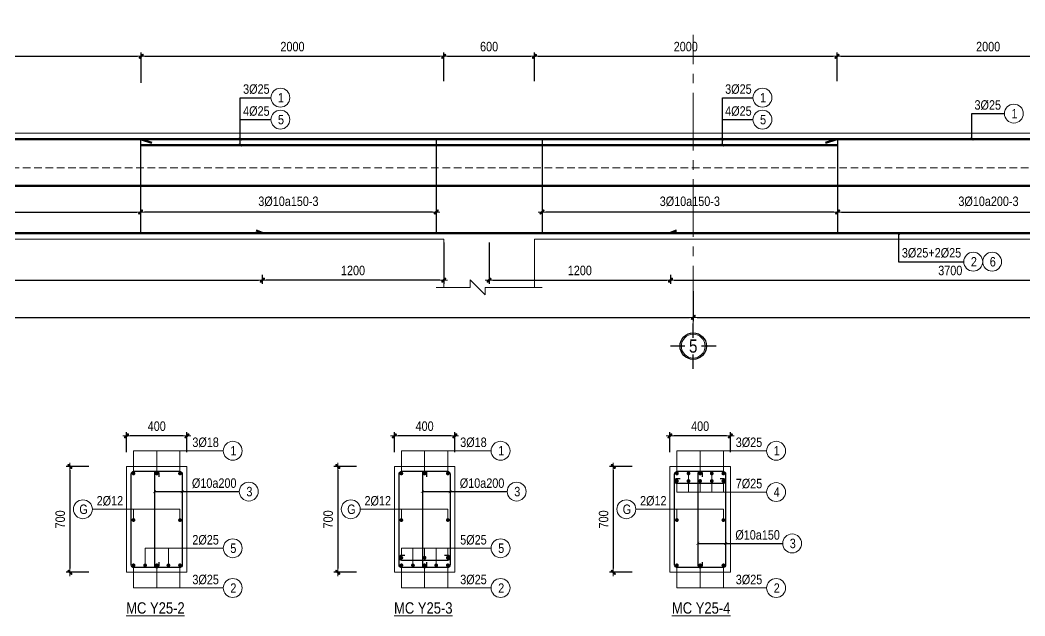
# Model space of a CAD drawing. Header units: millimetres. Extents: x 397144 to 8960116, y 345581 to 674207.
# Drawn here: x 5112500 to 5119146, y 653279 to 657220 of the extents above; entities that cross this region are included whole.
import ezdxf
from ezdxf.enums import TextEntityAlignment as Align
from ezdxf.xclip import XClip

# ---------------------------------------------------------------- set-up
doc = ezdxf.new("R2010")
doc.units = ezdxf.units.MM
doc.header["$XCLIPFRAME"] = 0
doc.header["$PDSIZE"] = -10
doc.linetypes.add('CENTER2', pattern=[28.575, 19.05, -3.175, 3.175, -3.175])
doc.linetypes.add('HIDDEN', pattern=[0.375, 0.25, -0.125])
doc.layers.get('0').update_dxf_attribs({"linetype": 'CONTINUOUS'})
doc.layers.get('Defpoints').update_dxf_attribs({"color": 12, "linetype": 'CONTINUOUS'})
for name, color, linetype, lineweight in [('2', 2, 'CONTINUOUS', 20), ('CDAI', 8, 'CONTINUOUS', 30), ('CTHEP', 2, 'CONTINUOUS', 50), ('DBAO', 3, 'CONTINUOUS', 20), ('DGIONG', 4, 'CONTINUOUS', 13), ('KTH', 150, 'CONTINUOUS', 5), ('Net khuat', 8, 'HIDDEN', 13), ('STICK', 1, 'CONTINUOUS', 9), ('TEXT', 7, 'CONTINUOUS', 15)]:
    doc.layers.add(name, color=color, linetype=linetype, lineweight=lineweight)
doc.layers.add('8', color=8, linetype='CONTINUOUS')
doc.styles.add('HELVECONDENSE', font='VHELVCN_0.TTF')
doc.styles.add('Star-HelCon', font='VHELVCN_0.TTF')
doc.styles.add('TTP-HelCon', font='VHELVCN_0.TTF')
doc.styles.add('VNI-HELVE-CONDENSE', font='VHELVCN_0.TTF')
doc.dimstyles.new('kc-25', dxfattribs={"dimtxt": 62.5, "dimasz": 20, "dimexe": 20, "dimexo": 50, "dimgap": 25, "dimtad": 3, "dimdec": 0, "dimzin": 0, "dimdsep": 46, "dimtxsty": 'VNI-HELVE-CONDENSE', "dimblk": 'DIM', "dimcen": 2.5, "dimclrd": 256, "dimclre": 154, "dimclrt": 7, "dimaunit": 1, "dimadec": 0, "dimazin": 0, "dimtfac": 1, "dimtdec": 0, "dimtix": 1, "dimtmove": 0, "dimatfit": 3, "dimldrblk": 'DOT', "dimfxl": 1, "dimtolj": 1, "dimtzin": 0, "dimarcsym": 0})
doc.dimstyles.new('TTP-25', dxfattribs={"dimscale": 25, "dimtxt": 2.5, "dimasz": 1, "dimexe": 1, "dimexo": 1, "dimgap": 0.09, "dimtad": 0, "dimdec": 4, "dimrnd": 5, "dimzin": 9, "dimdsep": 46, "dimtxsty": 'TTP-HelCon', "dimblk": 'Stick1', "dimcen": 0.09, "dimdle": 1.5, "dimclrd": 256, "dimclre": 256, "dimclrt": 7, "dimadec": 0, "dimazin": 0, "dimtfac": 1, "dimtdec": 4, "dimtmove": 0, "dimatfit": 3, "dimldrblk": '_ArchTick1', "dimfxl": 1, "dimtvp": 1, "dimtolj": 1, "dimtzin": 0, "dimarcsym": 0})

# ---------------------------------------------------------------- blocks, each defined once
blk = doc.blocks.new('Stick1')
at = {"layer": 'STICK'}
h = blk.add_hatch(color=256, dxfattribs=at)
edge = h.paths.add_edge_path()
edge.add_line((0.3, 0.5), (-0.5, -0.3))
edge.add_arc((-0.4, -0.4), 0.141, 135, 315)
edge.add_line((-0.3, -0.5), (0.5, 0.3))
edge.add_arc((0.4, 0.4), 0.141, 315, 495)
blk.add_line((1, 0), (-1, 0), dxfattribs=at)
blk.add_lwpolyline([(0.3, 0.5), (-0.5, -0.3, 1), (-0.3, -0.5), (0.5, 0.3, 1), (0.3, 0.5, 1)], format="xyb", dxfattribs=at)
blk = doc.blocks.new('*D888')
at = {"layer": 'Defpoints', "color": 0, "ltscale": 500, "transparency": 16777216}
for p in [(5113204.1, 654469.9), (5113204.1, 654336.6), (5113604.1, 654336.6)]:
    blk.add_point(p, dxfattribs=at)
at = {"layer": 'KTH', "lineweight": -2, "ltscale": 500, "transparency": 16777216}
for p, q in [((5113204.1, 654361.6), (5113204.1, 654494.9)), ((5113579.1, 654469.9), (5113229.1, 654469.9)), ((5113604.1, 654361.6), (5113604.1, 654494.9))]:
    blk.add_line(p, q, dxfattribs=at)
at = {"layer": 'KTH', "lineweight": -2, "ltscale": 500, "transparency": 16777216, "xscale": 25, "yscale": 25, "zscale": 25, "rotation": 180}
blk.add_blockref('Stick1', (5113204.1, 654469.9), dxfattribs=at)
at = {"layer": 'KTH', "lineweight": -2, "ltscale": 500, "transparency": 16777216, "xscale": 25, "yscale": 25, "zscale": 25}
blk.add_blockref('Stick1', (5113604.1, 654469.9), dxfattribs=at)
at = {"layer": 'KTH', "color": 7, "ltscale": 500, "transparency": 16777216, "insert": (5113404.1, 654533.7), "char_height": 62.5, "attachment_point": 5, "style": 'TTP-HelCon'}
blk.add_mtext('\\A1;400', dxfattribs=at)
blk = doc.blocks.new('_ArchTick1')
at = {"color": 0, "const_width": 3.81}
blk.add_lwpolyline([(-12.7, -12.7), (12.7, 12.7)], dxfattribs=at)
blk = doc.blocks.new('*D889')
at = {"layer": 'Defpoints', "color": 0, "ltscale": 500, "transparency": 16777216}
for p in [(5112979.7, 654267.6), (5112829.9, 653567.6), (5112979.7, 653567.6)]:
    blk.add_point(p, dxfattribs=at)
at = {"layer": 'KTH', "lineweight": -2, "ltscale": 500, "transparency": 16777216}
for p, q in [((5112954.7, 654267.6), (5112804.9, 654267.6)), ((5112829.9, 654242.6), (5112829.9, 653592.6)), ((5112954.7, 653567.6), (5112804.9, 653567.6))]:
    blk.add_line(p, q, dxfattribs=at)
at = {"layer": 'KTH', "lineweight": -2, "ltscale": 500, "transparency": 16777216, "xscale": 25, "yscale": 25, "zscale": 25}
for p, rotation in [((5112829.9, 654267.6), 90), ((5112829.9, 653567.6), 270)]:
    blk.add_blockref('Stick1', p, dxfattribs=dict(at, rotation=rotation))
at = {"layer": 'KTH', "color": 7, "ltscale": 500, "transparency": 16777216, "insert": (5112766, 653917.6), "char_height": 62.5, "attachment_point": 5, "rotation": 90, "style": 'TTP-HelCon'}
blk.add_mtext('\\A1;700', dxfattribs=at)
blk = doc.blocks.new('DIM')
h = blk.add_hatch(color=1)
h.paths.add_polyline_path([(0.49, 0.29, 1), (0.29, 0.49), (-0.19, 0), (0.19, 0)])
h.paths.add_polyline_path([(0.19, 0), (-0.19, 0), (-0.49, -0.29, 1), (-0.29, -0.49)])
at = {"color": 9}
for p, q in [((-0.19, 0), (-1.5, 0)), ((0.19, 0), (1.5, 0))]:
    blk.add_line(p, q, dxfattribs=at)
at = {"color": 1}
for p, q in [((-0.49, -0.29), (0.29, 0.49)), ((-0.29, -0.49), (0.49, 0.29)), ((-0.19, 0), (0.19, 0))]:
    blk.add_line(p, q, dxfattribs=at)
blk.add_arc((-0.39, -0.39), 0.138, 135, 315, dxfattribs=at)
blk = doc.blocks.new('*D892')
at = {"layer": 'Defpoints', "color": 0, "ltscale": 500, "transparency": 16777216}
for p in [(5116797.9, 654469.9), (5116797.9, 654336.6), (5117197.9, 654336.6)]:
    blk.add_point(p, dxfattribs=at)
at = {"layer": 'KTH', "lineweight": -2, "ltscale": 500, "transparency": 16777216}
for p, q in [((5116797.9, 654361.6), (5116797.9, 654494.9)), ((5117172.9, 654469.9), (5116822.9, 654469.9)), ((5117197.9, 654361.6), (5117197.9, 654494.9))]:
    blk.add_line(p, q, dxfattribs=at)
at = {"layer": 'KTH', "lineweight": -2, "ltscale": 500, "transparency": 16777216, "xscale": 25, "yscale": 25, "zscale": 25, "rotation": 180}
blk.add_blockref('Stick1', (5116797.9, 654469.9), dxfattribs=at)
at = {"layer": 'KTH', "lineweight": -2, "ltscale": 500, "transparency": 16777216, "xscale": 25, "yscale": 25, "zscale": 25}
blk.add_blockref('Stick1', (5117197.9, 654469.9), dxfattribs=at)
at = {"layer": 'KTH', "color": 7, "ltscale": 500, "transparency": 16777216, "insert": (5116997.9, 654533.7), "char_height": 62.5, "attachment_point": 5, "style": 'TTP-HelCon'}
blk.add_mtext('\\A1;400', dxfattribs=at)
blk = doc.blocks.new('*D893')
at = {"layer": 'Defpoints', "color": 0, "ltscale": 500, "transparency": 16777216}
for p in [(5116573.4, 654267.6), (5116423.6, 653567.6), (5116573.4, 653567.6)]:
    blk.add_point(p, dxfattribs=at)
at = {"layer": 'KTH', "lineweight": -2, "ltscale": 500, "transparency": 16777216}
for p, q in [((5116548.4, 654267.6), (5116398.6, 654267.6)), ((5116423.6, 654242.6), (5116423.6, 653592.6)), ((5116548.4, 653567.6), (5116398.6, 653567.6))]:
    blk.add_line(p, q, dxfattribs=at)
at = {"layer": 'KTH', "lineweight": -2, "ltscale": 500, "transparency": 16777216, "xscale": 25, "yscale": 25, "zscale": 25}
for p, rotation in [((5116423.6, 654267.6), 90), ((5116423.6, 653567.6), 270)]:
    blk.add_blockref('Stick1', p, dxfattribs=dict(at, rotation=rotation))
at = {"layer": 'KTH', "color": 7, "ltscale": 500, "transparency": 16777216, "insert": (5116359.8, 653917.6), "char_height": 62.5, "attachment_point": 5, "rotation": 90, "style": 'TTP-HelCon'}
blk.add_mtext('\\A1;700', dxfattribs=at)
blk = doc.blocks.new('*D894')
at = {"layer": 'Defpoints', "color": 0, "ltscale": 500, "transparency": 16777216}
for p in [(5114975.6, 654469.9), (5114975.6, 654336.6), (5115375.6, 654336.6)]:
    blk.add_point(p, dxfattribs=at)
at = {"layer": 'KTH', "lineweight": -2, "ltscale": 500, "transparency": 16777216}
for p, q in [((5114975.6, 654361.6), (5114975.6, 654494.9)), ((5115350.6, 654469.9), (5115000.6, 654469.9)), ((5115375.6, 654361.6), (5115375.6, 654494.9))]:
    blk.add_line(p, q, dxfattribs=at)
at = {"layer": 'KTH', "lineweight": -2, "ltscale": 500, "transparency": 16777216, "xscale": 25, "yscale": 25, "zscale": 25, "rotation": 180}
blk.add_blockref('Stick1', (5114975.6, 654469.9), dxfattribs=at)
at = {"layer": 'KTH', "lineweight": -2, "ltscale": 500, "transparency": 16777216, "xscale": 25, "yscale": 25, "zscale": 25}
blk.add_blockref('Stick1', (5115375.6, 654469.9), dxfattribs=at)
at = {"layer": 'KTH', "color": 7, "ltscale": 500, "transparency": 16777216, "insert": (5115175.6, 654533.7), "char_height": 62.5, "attachment_point": 5, "style": 'TTP-HelCon'}
blk.add_mtext('\\A1;400', dxfattribs=at)
blk = doc.blocks.new('*D895')
at = {"layer": 'Defpoints', "color": 0, "ltscale": 500, "transparency": 16777216}
for p in [(5114751.2, 654267.6), (5114601.4, 653567.6), (5114751.2, 653567.6)]:
    blk.add_point(p, dxfattribs=at)
at = {"layer": 'KTH', "lineweight": -2, "ltscale": 500, "transparency": 16777216}
for p, q in [((5114726.2, 654267.6), (5114576.4, 654267.6)), ((5114601.4, 654242.6), (5114601.4, 653592.6)), ((5114726.2, 653567.6), (5114576.4, 653567.6))]:
    blk.add_line(p, q, dxfattribs=at)
at = {"layer": 'KTH', "lineweight": -2, "ltscale": 500, "transparency": 16777216, "xscale": 25, "yscale": 25, "zscale": 25}
for p, rotation in [((5114601.4, 654267.6), 90), ((5114601.4, 653567.6), 270)]:
    blk.add_blockref('Stick1', p, dxfattribs=dict(at, rotation=rotation))
at = {"layer": 'KTH', "color": 7, "ltscale": 500, "transparency": 16777216, "insert": (5114537.6, 653917.6), "char_height": 62.5, "attachment_point": 5, "rotation": 90, "style": 'TTP-HelCon'}
blk.add_mtext('\\A1;700', dxfattribs=at)
blk = doc.blocks.new('*D1971')
at = {"layer": 'Defpoints', "color": 0, "transparency": 16777216}
for p in [(5186683.3, 654821.3), (5188638.3, 654738.9), (5186683.3, 654681.4)]:
    blk.add_point(p, dxfattribs=at)
at = {"layer": 'KTH', "lineweight": -2, "transparency": 16777216}
for p, q in [((5186683.3, 654796.3), (5186683.3, 654656.4)), ((5188638.3, 654713.9), (5188638.3, 654656.4)), ((5188613.3, 654681.4), (5186708.3, 654681.4))]:
    blk.add_line(p, q, dxfattribs=at)
at = {"layer": 'KTH', "lineweight": -2, "transparency": 16777216, "xscale": 25, "yscale": 25, "zscale": 25, "rotation": 180}
blk.add_blockref('Stick1', (5186683.3, 654681.4), dxfattribs=at)
at = {"layer": 'KTH', "lineweight": -2, "transparency": 16777216, "xscale": 25, "yscale": 25, "zscale": 25}
blk.add_blockref('Stick1', (5188638.3, 654681.4), dxfattribs=at)
at = {"layer": 'KTH', "color": 7, "transparency": 16777216, "insert": (5187660.8, 654751.3), "char_height": 62.5, "attachment_point": 5, "style": 'TTP-HelCon'}
blk.add_mtext('\\A1;\\A1;3Þ10a150-3', dxfattribs=at)
blk = doc.blocks.new('*D1972')
at = {"layer": 'Defpoints', "color": 0, "transparency": 16777216}
for p in [(5189288.3, 655711.3), (5188688.3, 655558.2), (5189288.3, 655558.2)]:
    blk.add_point(p, dxfattribs=at)
at = {"layer": 'KTH', "lineweight": -2, "transparency": 16777216}
for p, q in [((5188688.3, 655583.2), (5188688.3, 655736.3)), ((5188713.3, 655711.3), (5189263.3, 655711.3)), ((5189288.3, 655583.2), (5189288.3, 655736.3))]:
    blk.add_line(p, q, dxfattribs=at)
at = {"layer": 'KTH', "lineweight": -2, "transparency": 16777216, "xscale": 25, "yscale": 25, "zscale": 25, "rotation": 180}
blk.add_blockref('Stick1', (5188688.3, 655711.3), dxfattribs=at)
at = {"layer": 'KTH', "lineweight": -2, "transparency": 16777216, "xscale": 25, "yscale": 25, "zscale": 25}
blk.add_blockref('Stick1', (5189288.3, 655711.3), dxfattribs=at)
at = {"layer": 'KTH', "color": 7, "transparency": 16777216, "insert": (5188988.3, 655775.1), "char_height": 62.5, "attachment_point": 5, "style": 'TTP-HelCon'}
blk.add_mtext('\\A1;600', dxfattribs=at)
blk = doc.blocks.new('dau truc')
blk.add_circle((0, 0), 180)
at = {"layer": '8'}
for p, q in [((0, 127), (0, 345)), ((-127, 0), (-345, 0)), ((345, 0), (127, 0)), ((0, -345), (0, -127))]:
    blk.add_line(p, q, dxfattribs=at)
blk.add_circle((0, 0), 200, dxfattribs=at)
at = {"layer": 'TEXT', "style": 'HELVECONDENSE'}
blk.add_attdef('A', text='', height=233, dxfattribs=at).set_placement((0, 0), align=Align.MIDDLE)
blk = doc.blocks.new('*D1949')
at = {"layer": 'Defpoints', "color": 0, "transparency": 16777216}
for p in [(5188688.3, 655711.2), (5186687.3, 655522.2), (5188688.3, 655522.2)]:
    blk.add_point(p, dxfattribs=at)
at = {"layer": 'KTH', "lineweight": -2, "transparency": 16777216}
for p, q in [((5186687.3, 655547.2), (5186687.3, 655736.2)), ((5186712.3, 655711.2), (5188663.3, 655711.2)), ((5188688.3, 655547.2), (5188688.3, 655736.2))]:
    blk.add_line(p, q, dxfattribs=at)
at = {"layer": 'KTH', "lineweight": -2, "transparency": 16777216, "xscale": 25, "yscale": 25, "zscale": 25, "rotation": 180}
blk.add_blockref('Stick1', (5186687.3, 655711.2), dxfattribs=at)
at = {"layer": 'KTH', "lineweight": -2, "transparency": 16777216, "xscale": 25, "yscale": 25, "zscale": 25}
blk.add_blockref('Stick1', (5188688.3, 655711.2), dxfattribs=at)
at = {"layer": 'KTH', "color": 7, "transparency": 16777216, "insert": (5187687.8, 655775), "char_height": 62.5, "attachment_point": 5, "style": 'TTP-HelCon'}
blk.add_mtext('\\A1;2000', dxfattribs=at)
blk = doc.blocks.new('*D1950')
at = {"layer": 'Defpoints', "color": 0, "transparency": 16777216}
for p in [(5191289.3, 655711.3), (5189288.3, 655522.3), (5191289.3, 655522.3)]:
    blk.add_point(p, dxfattribs=at)
at = {"layer": 'KTH', "lineweight": -2, "transparency": 16777216}
for p, q in [((5189288.3, 655547.3), (5189288.3, 655736.3)), ((5189313.3, 655711.3), (5191264.3, 655711.3)), ((5191289.3, 655547.3), (5191289.3, 655736.3))]:
    blk.add_line(p, q, dxfattribs=at)
at = {"layer": 'KTH', "lineweight": -2, "transparency": 16777216, "xscale": 25, "yscale": 25, "zscale": 25, "rotation": 180}
blk.add_blockref('Stick1', (5189288.3, 655711.3), dxfattribs=at)
at = {"layer": 'KTH', "lineweight": -2, "transparency": 16777216, "xscale": 25, "yscale": 25, "zscale": 25}
blk.add_blockref('Stick1', (5191289.3, 655711.3), dxfattribs=at)
at = {"layer": 'KTH', "color": 7, "transparency": 16777216, "insert": (5190288.8, 655775.1), "char_height": 62.5, "attachment_point": 5, "style": 'TTP-HelCon'}
blk.add_mtext('\\A1;2000', dxfattribs=at)
blk = doc.blocks.new('*D1953')
at = {"layer": 'Defpoints', "color": 0, "transparency": 16777216}
for p in [(5183143.3, 654821.4), (5186683.3, 654821.3), (5186683.3, 654681.3)]:
    blk.add_point(p, dxfattribs=at)
at = {"layer": 'KTH', "lineweight": -2, "transparency": 16777216}
for p, q in [((5183143.3, 654796.4), (5183143.3, 654656.3)), ((5186683.3, 654796.3), (5186683.3, 654656.3)), ((5183168.3, 654681.3), (5186658.3, 654681.3))]:
    blk.add_line(p, q, dxfattribs=at)
at = {"layer": 'KTH', "lineweight": -2, "transparency": 16777216, "xscale": 25, "yscale": 25, "zscale": 25, "rotation": 180}
blk.add_blockref('Stick1', (5183143.3, 654681.3), dxfattribs=at)
at = {"layer": 'KTH', "lineweight": -2, "transparency": 16777216, "xscale": 25, "yscale": 25, "zscale": 25}
blk.add_blockref('Stick1', (5186683.3, 654681.3), dxfattribs=at)
at = {"layer": 'KTH', "color": 7, "transparency": 16777216, "insert": (5184913.3, 654751.2), "char_height": 62.5, "attachment_point": 5, "style": 'TTP-HelCon'}
blk.add_mtext('\\A1;\\A1;3Þ10a200-3', dxfattribs=at)
blk = doc.blocks.new('*D1955')
at = {"layer": 'Defpoints', "color": 0, "transparency": 16777216}
for p in [(5186687.3, 655711.3), (5183139.3, 655522.3), (5186687.3, 655511.3)]:
    blk.add_point(p, dxfattribs=at)
at = {"layer": 'KTH', "lineweight": -2, "transparency": 16777216}
for p, q in [((5183139.3, 655547.3), (5183139.3, 655736.3)), ((5183164.3, 655711.3), (5186662.3, 655711.3)), ((5186687.3, 655536.3), (5186687.3, 655736.3))]:
    blk.add_line(p, q, dxfattribs=at)
at = {"layer": 'KTH', "lineweight": -2, "transparency": 16777216, "xscale": 25, "yscale": 25, "zscale": 25, "rotation": 180}
blk.add_blockref('Stick1', (5183139.3, 655711.3), dxfattribs=at)
at = {"layer": 'KTH', "lineweight": -2, "transparency": 16777216, "xscale": 25, "yscale": 25, "zscale": 25}
blk.add_blockref('Stick1', (5186687.3, 655711.3), dxfattribs=at)
at = {"layer": 'KTH', "color": 7, "transparency": 16777216, "insert": (5184913.3, 655775.1), "char_height": 62.5, "attachment_point": 5, "style": 'TTP-HelCon'}
blk.add_mtext('\\A1;3550', dxfattribs=at)
blk = doc.blocks.new('*D1956')
at = {"layer": 'Defpoints', "color": 0, "transparency": 16777216}
for p in [(5193288.3, 655711.3), (5191289.3, 655522.3), (5193288.3, 655528.8)]:
    blk.add_point(p, dxfattribs=at)
at = {"layer": 'KTH', "lineweight": -2, "transparency": 16777216}
for p, q in [((5191289.3, 655547.3), (5191289.3, 655736.3)), ((5191314.3, 655711.3), (5193263.3, 655711.3)), ((5193288.3, 655553.8), (5193288.3, 655736.3))]:
    blk.add_line(p, q, dxfattribs=at)
at = {"layer": 'KTH', "lineweight": -2, "transparency": 16777216, "xscale": 25, "yscale": 25, "zscale": 25, "rotation": 180}
blk.add_blockref('Stick1', (5191289.3, 655711.3), dxfattribs=at)
at = {"layer": 'KTH', "lineweight": -2, "transparency": 16777216, "xscale": 25, "yscale": 25, "zscale": 25}
blk.add_blockref('Stick1', (5193288.3, 655711.3), dxfattribs=at)
at = {"layer": 'KTH', "color": 7, "transparency": 16777216, "insert": (5192288.8, 655775.1), "char_height": 62.5, "attachment_point": 5, "style": 'TTP-HelCon'}
blk.add_mtext('\\A1;2000', dxfattribs=at)
blk = doc.blocks.new('*D1208')
at = {"layer": 'Defpoints', "color": 0, "transparency": 16777216}
for p in [(5190338.3, 654182.9), (5180938.3, 654081.8), (5190338.3, 653984.9)]:
    blk.add_point(p, dxfattribs=at)
at = {"layer": 'KTH', "lineweight": -2, "transparency": 16777216}
for p, q in [((5190338.3, 654157.9), (5190338.3, 653959.9)), ((5180938.3, 654056.8), (5180938.3, 653959.9)), ((5180963.3, 653984.9), (5190313.3, 653984.9))]:
    blk.add_line(p, q, dxfattribs=at)
at = {"layer": 'KTH', "lineweight": -2, "transparency": 16777216, "xscale": 25, "yscale": 25, "zscale": 25, "rotation": 180}
blk.add_blockref('Stick1', (5180938.3, 653984.9), dxfattribs=at)
at = {"layer": 'KTH', "lineweight": -2, "transparency": 16777216, "xscale": 25, "yscale": 25, "zscale": 25}
blk.add_blockref('Stick1', (5190338.3, 653984.9), dxfattribs=at)
at = {"layer": 'KTH', "color": 7, "transparency": 16777216, "insert": (5185638.3, 654048.7), "char_height": 62.5, "attachment_point": 5, "style": 'TTP-HelCon'}
blk.add_mtext('\\A1;9400', dxfattribs=at)
blk = doc.blocks.new('*D1209')
at = {"layer": 'Defpoints', "color": 0, "transparency": 16777216}
for p in [(5190338.3, 654182.9), (5195388.3, 654102.3), (5195388.3, 653984.9)]:
    blk.add_point(p, dxfattribs=at)
at = {"layer": 'KTH', "lineweight": -2, "transparency": 16777216}
for p, q in [((5190338.3, 654157.9), (5190338.3, 653959.9)), ((5195388.3, 654077.3), (5195388.3, 653959.9)), ((5190363.3, 653984.9), (5195363.3, 653984.9))]:
    blk.add_line(p, q, dxfattribs=at)
at = {"layer": 'KTH', "lineweight": -2, "transparency": 16777216, "xscale": 25, "yscale": 25, "zscale": 25, "rotation": 180}
blk.add_blockref('Stick1', (5190338.3, 653984.9), dxfattribs=at)
at = {"layer": 'KTH', "lineweight": -2, "transparency": 16777216, "xscale": 25, "yscale": 25, "zscale": 25}
blk.add_blockref('Stick1', (5195388.3, 653984.9), dxfattribs=at)
at = {"layer": 'KTH', "color": 7, "transparency": 16777216, "insert": (5192863.3, 654048.7), "char_height": 62.5, "attachment_point": 5, "style": 'TTP-HelCon'}
blk.add_mtext('\\A1;5050', dxfattribs=at)
blk = doc.blocks.new('*D1939')
at = {"layer": 'Defpoints', "color": 0, "transparency": 16777216}
for p in [(5188688.3, 654505.1), (5187488.3, 654290.8), (5187488.3, 654230.9)]:
    blk.add_point(p, dxfattribs=at)
at = {"layer": 'KTH', "lineweight": -2, "transparency": 16777216}
for p, q in [((5188688.3, 654480.1), (5188688.3, 654205.9)), ((5187488.3, 654265.8), (5187488.3, 654205.9)), ((5188663.3, 654230.9), (5187513.3, 654230.9))]:
    blk.add_line(p, q, dxfattribs=at)
at = {"layer": 'KTH', "lineweight": -2, "transparency": 16777216, "xscale": 25, "yscale": 25, "zscale": 25, "rotation": 180}
blk.add_blockref('Stick1', (5187488.3, 654230.9), dxfattribs=at)
at = {"layer": 'KTH', "lineweight": -2, "transparency": 16777216, "xscale": 25, "yscale": 25, "zscale": 25}
blk.add_blockref('Stick1', (5188688.3, 654230.9), dxfattribs=at)
at = {"layer": 'KTH', "color": 7, "transparency": 16777216, "insert": (5188088.3, 654294.7), "char_height": 62.5, "attachment_point": 5, "style": 'TTP-HelCon'}
blk.add_mtext('\\A1;1200', dxfattribs=at)
blk = doc.blocks.new('*D1940')
at = {"layer": 'Defpoints', "color": 0, "transparency": 16777216}
for p in [(5182338.3, 654290.7), (5187488.3, 654265.7), (5187488.3, 654230.8)]:
    blk.add_point(p, dxfattribs=at)
at = {"layer": 'KTH', "lineweight": -2, "transparency": 16777216}
for p, q in [((5182338.3, 654265.7), (5182338.3, 654205.8)), ((5187488.3, 654240.7), (5187488.3, 654205.8)), ((5182363.3, 654230.8), (5187463.3, 654230.8))]:
    blk.add_line(p, q, dxfattribs=at)
at = {"layer": 'KTH', "lineweight": -2, "transparency": 16777216, "xscale": 25, "yscale": 25, "zscale": 25, "rotation": 180}
blk.add_blockref('Stick1', (5182338.3, 654230.8), dxfattribs=at)
at = {"layer": 'KTH', "lineweight": -2, "transparency": 16777216, "xscale": 25, "yscale": 25, "zscale": 25}
blk.add_blockref('Stick1', (5187488.3, 654230.8), dxfattribs=at)
at = {"layer": 'KTH', "color": 7, "transparency": 16777216, "insert": (5184913.3, 654294.6), "char_height": 62.5, "attachment_point": 5, "style": 'TTP-HelCon'}
blk.add_mtext('\\A1;5150', dxfattribs=at)
blk = doc.blocks.new('*D1941')
at = {"layer": 'Defpoints', "color": 0, "transparency": 16777216}
for p in [(5188988.3, 654505), (5190188.3, 654290.7), (5190188.3, 654230.8)]:
    blk.add_point(p, dxfattribs=at)
at = {"layer": 'KTH', "lineweight": -2, "transparency": 16777216}
for p, q in [((5188988.3, 654480), (5188988.3, 654205.8)), ((5190188.3, 654265.7), (5190188.3, 654205.8)), ((5189013.3, 654230.8), (5190163.3, 654230.8))]:
    blk.add_line(p, q, dxfattribs=at)
at = {"layer": 'KTH', "lineweight": -2, "transparency": 16777216, "xscale": 25, "yscale": 25, "zscale": 25, "rotation": 180}
blk.add_blockref('Stick1', (5188988.3, 654230.8), dxfattribs=at)
at = {"layer": 'KTH', "lineweight": -2, "transparency": 16777216, "xscale": 25, "yscale": 25, "zscale": 25}
blk.add_blockref('Stick1', (5190188.3, 654230.8), dxfattribs=at)
at = {"layer": 'KTH', "color": 7, "transparency": 16777216, "insert": (5189588.3, 654294.6), "char_height": 62.5, "attachment_point": 5, "style": 'TTP-HelCon'}
blk.add_mtext('\\A1;1200', dxfattribs=at)
blk = doc.blocks.new('*D1942')
at = {"layer": 'Defpoints', "color": 0, "transparency": 16777216}
for p in [(5190188.3, 654290.7), (5193888.3, 654265.7), (5193888.3, 654230.8)]:
    blk.add_point(p, dxfattribs=at)
at = {"layer": 'KTH', "lineweight": -2, "transparency": 16777216}
for p, q in [((5190188.3, 654265.7), (5190188.3, 654205.8)), ((5193888.3, 654240.7), (5193888.3, 654205.8)), ((5190213.3, 654230.8), (5193863.3, 654230.8))]:
    blk.add_line(p, q, dxfattribs=at)
at = {"layer": 'KTH', "lineweight": -2, "transparency": 16777216, "xscale": 25, "yscale": 25, "zscale": 25, "rotation": 180}
blk.add_blockref('Stick1', (5190188.3, 654230.8), dxfattribs=at)
at = {"layer": 'KTH', "lineweight": -2, "transparency": 16777216, "xscale": 25, "yscale": 25, "zscale": 25}
blk.add_blockref('Stick1', (5193888.3, 654230.8), dxfattribs=at)
at = {"layer": 'KTH', "color": 7, "transparency": 16777216, "insert": (5192038.3, 654294.6), "char_height": 62.5, "attachment_point": 5, "style": 'TTP-HelCon'}
blk.add_mtext('\\A1;3700', dxfattribs=at)
blk = doc.blocks.new('*D1943')
at = {"layer": 'Defpoints', "color": 0, "transparency": 16777216}
for p in [(5189338.3, 654821.3), (5191293.3, 654738.9), (5189338.3, 654681.4)]:
    blk.add_point(p, dxfattribs=at)
at = {"layer": 'KTH', "lineweight": -2, "transparency": 16777216}
for p, q in [((5189338.3, 654796.3), (5189338.3, 654656.4)), ((5191293.3, 654713.9), (5191293.3, 654656.4)), ((5191268.3, 654681.4), (5189363.3, 654681.4))]:
    blk.add_line(p, q, dxfattribs=at)
at = {"layer": 'KTH', "lineweight": -2, "transparency": 16777216, "xscale": 25, "yscale": 25, "zscale": 25, "rotation": 180}
blk.add_blockref('Stick1', (5189338.3, 654681.4), dxfattribs=at)
at = {"layer": 'KTH', "lineweight": -2, "transparency": 16777216, "xscale": 25, "yscale": 25, "zscale": 25}
blk.add_blockref('Stick1', (5191293.3, 654681.4), dxfattribs=at)
at = {"layer": 'KTH', "color": 7, "transparency": 16777216, "insert": (5190315.8, 654751.3), "char_height": 62.5, "attachment_point": 5, "style": 'TTP-HelCon'}
blk.add_mtext('\\A1;\\A1;3Þ10a150-3', dxfattribs=at)
blk = doc.blocks.new('*D1945')
at = {"layer": 'Defpoints', "color": 0, "transparency": 16777216}
for p in [(5191293.3, 654821.4), (5193288.3, 654796.3), (5193288.3, 654681.3)]:
    blk.add_point(p, dxfattribs=at)
at = {"layer": 'KTH', "lineweight": -2, "transparency": 16777216}
for p, q in [((5191293.3, 654796.4), (5191293.3, 654656.3)), ((5193288.3, 654771.3), (5193288.3, 654656.3)), ((5191318.3, 654681.3), (5193263.3, 654681.3))]:
    blk.add_line(p, q, dxfattribs=at)
at = {"layer": 'KTH', "lineweight": -2, "transparency": 16777216, "xscale": 25, "yscale": 25, "zscale": 25, "rotation": 180}
blk.add_blockref('Stick1', (5191293.3, 654681.3), dxfattribs=at)
at = {"layer": 'KTH', "lineweight": -2, "transparency": 16777216, "xscale": 25, "yscale": 25, "zscale": 25}
blk.add_blockref('Stick1', (5193288.3, 654681.3), dxfattribs=at)
at = {"layer": 'KTH', "color": 7, "transparency": 16777216, "insert": (5192290.8, 654751.2), "char_height": 62.5, "attachment_point": 5, "style": 'TTP-HelCon'}
blk.add_mtext('\\A1;\\A1;3Þ10a200-3', dxfattribs=at)
blk = doc.blocks.new('AY-27')
at = {"layer": 'CTHEP'}
blk.add_line((5149346.05357, 599212.55338), (5187748.96372, 599212.50526), dxfattribs=at)
for points in [[(5187932.32851, 598893.30575), (5187932.32851, 599521.49296), (5149192.32851, 599521.5577), (5149192.32851, 598895.29521)], [(5149250.56747, 599275.95862), (5149250.56747, 598899.56854), (5149250.56747, 598899.56854), (5149761.19634, 598899.54548), (5157612.32851, 598899.5172), (5158186.37402, 598899.51531), (5187870.49566, 598899.49317), (5187870.49566, 599422.36868)]]:
    blk.add_lwpolyline(points, dxfattribs=at)
at = {"layer": 'DBAO'}
blk.add_lwpolyline([(5187962.32851, 598540.45098), (5187962.32851, 599560.44727), (5157760.23476, 599560.49211)], dxfattribs=at)
at = {"layer": 'Net khuat', "ltscale": 200}
blk.add_lwpolyline([(5149162.32851, 599330.5685), (5187962.32851, 599330.5685)], dxfattribs=at)
blk = doc.blocks.new('AY-25')
at = {"layer": 'CDAI', "ltscale": 52.5}
for p, q in [((5186683.26566, 655167.88916), (5186683.26566, 654541.91816)), ((5188638.26566, 655167.9613), (5188638.26566, 654537.9613)), ((5189338.26306, 655167.95747), (5189338.26306, 654541.94133)), ((5191293.26306, 655167.88916), (5191293.26306, 654541.91816))]:
    blk.add_line(p, q, dxfattribs=at)
at = {"layer": 'CTHEP'}
for p, q in [((5186758.26566, 655138.88916), (5186683.26566, 655163.88916)), ((5186687.30514, 655123.94814), (5191287.26706, 655123.94814)), ((5191212.26706, 655138.88533), (5191287.26706, 655163.88533)), ((5149721.99072, 654854.9494), (5195174.90087, 654854.90127)), ((5187488.26566, 654544.07685), (5187448.76667, 654559.76873)), ((5190188.26706, 654544.00089), (5190227.76605, 654559.69276))]:
    blk.add_line(p, q, dxfattribs=at)
for points in [[(5195358.26565, 654535.70176), (5195358.26565, 655163.88897), (5149568.26566, 655163.96452)], [(5149626.50462, 654918.35463), (5149626.50462, 654541.96456), (5156207.27174, 654541.94341), (5156787.13349, 654541.9415), (5164638.26566, 654541.91321), (5165212.31117, 654541.91133), (5195296.43281, 654541.88918), (5195296.43281, 655064.76469)]]:
    blk.add_lwpolyline(points, dxfattribs=at)
at = {"layer": 'DBAO'}
for points in [[(5195388.26566, 654182.84699), (5195388.26566, 655202.84328), (5164786.17191, 655202.88813)], [(5181138.26706, 654502.86429), (5188688.26566, 654502.85472)], [(5188688.26566, 654182.9613), (5188688.26566, 654502.9613)], [(5189288.26706, 654182.88533), (5189288.26706, 654502.88533)], [(5189288.26706, 654502.85396), (5194788.26566, 654502.84699)]]:
    blk.add_lwpolyline(points, dxfattribs=at)
at = {"layer": 'DGIONG'}
blk.add_lwpolyline([(5188638.26566, 654182.9613), (5188863.26566, 654182.9613), (5188863.26566, 654232.9613), (5188963.26566, 654132.9613), (5188963.26566, 654182.9613), (5189338.26306, 654182.95747)], dxfattribs=at)
for centre in [(5187607.8585, 655437.76569), (5190796.03858, 655437.76569), (5192458.80419, 655332.47363), (5187607.8585, 655292.46668), (5190796.03858, 655292.46668), (5192190.25262, 654353.01319), (5192315.25262, 654353.01319)]:
    blk.add_circle(centre, 62.5, dxfattribs=at)
at = {"layer": 'Net khuat', "linetype": 'CENTER2', "ltscale": 20}
blk.add_line((5190338.26566, 653945.46751), (5190338.26566, 655950.81016), dxfattribs=at)
at = {"layer": 'Net khuat', "ltscale": 200}
blk.add_lwpolyline([(5149538.26566, 654502.96452), (5149538.26566, 654502.96452), (5149838.26566, 654502.96452), (5149838.26566, 654972.96452), (5195388.26566, 654972.96452)], dxfattribs=at)
at = {"layer": '2', "ltscale": 300}
ref = blk.add_blockref('dau truc', (5190338.26566, 653794.60298), dxfattribs=dict(at, xscale=0.4367131292819977, yscale=0.4367131292819977, zscale=0.4367131292819977))
ref.add_attrib('A', '5', dxfattribs={"layer": 'TEXT', "height": 87.5, "style": 'HELVECONDENSE'}).set_placement((5190338.26566, 653794.60298), align=Align.MIDDLE)
at = {"layer": 'TEXT', "style": 'TTP-HelCon'}
for s, p in [('3Þ25', (5187361.34845, 655463.61863)), ('3Þ25', (5190549.52853, 655463.61863)), ('4Þ25', (5187361.34845, 655318.31963)), ('4Þ25', (5190549.52853, 655318.31963)), ('3Þ25', (5192198.6803, 655358.32657, 0)), ('3Þ25+2Þ25', (5191718.17549, 654380.91025, 0))]:
    blk.add_text(s, height=62.5, dxfattribs=at).set_placement(p)
at = {"layer": 'TEXT', "style": 'Star-HelCon'}
for s, p in [('1', (5187612.02517, 655437.76569)), ('1', (5190800.20524, 655437.76569)), ('5', (5187612.02517, 655292.46668)), ('5', (5190800.20524, 655292.46668)), ('1', (5192462.97085, 655332.47363)), ('2', (5192194.41929, 654353.01319)), ('6', (5192319.41929, 654353.01319))]:
    blk.add_text(s, height=62.5, dxfattribs=at).set_placement(p, align=Align.MIDDLE)
at = {"layer": 'KTH'}
for base, p1, p2, picture, middle in [((5186687.26566, 655711.26274), (5183139.26306, 655522.25891), (5186687.26566, 655511.27967), '*D1955', (5184913.26436, 655775.09608)), ((5188688.26566, 655711.19061), (5186687.26566, 655522.18678), (5188688.26566, 655522.18678), '*D1949', (5187687.76566, 655775.02394)), ((5189288.26306, 655711.26274), (5188688.26566, 655558.16602), (5189288.26306, 655558.16602), '*D1972', (5188988.26436, 655775.09608)), ((5191289.26306, 655711.26274), (5189288.26306, 655522.25891), (5191289.26306, 655522.25891), '*D1950', (5190288.76306, 655775.09608)), ((5193288.26566, 655711.26274), (5191289.26306, 655522.25891), (5193288.26566, 655528.84816), '*D1956', (5192288.76436, 655775.09608)), ((5187488.26566, 654230.86836), (5188688.26566, 654505.05423), (5187488.26566, 654290.81954), '*D1939', (5188088.26566, 654294.7017)), ((5190338.26566, 653984.90424), (5180938.26566, 654081.75542), (5190338.26566, 654182.88725), '*D1208', (5185638.26566, 654048.73757)), ((5195388.26566, 653984.90424), (5190338.26566, 654182.88725), (5195388.26566, 654102.31626), '*D1209', (5192863.26566, 654048.73757))]:
    dim = blk.add_linear_dim(base=base, p1=p1, p2=p2, angle=180, dimstyle='TTP-25', override={"dimtmove": 1}, dxfattribs=at)
    dim.commit()
    dim.dimension.update_dxf_attribs({"geometry": picture, "text_midpoint": middle})
for base, p1, p2, picture, middle in [((5186683.26566, 654681.30975), (5183143.26306, 654821.39829), (5186683.26566, 654821.32998), '*D1953', (5184913.26436, 654751.22642)), ((5193288.26566, 654681.30975), (5191293.26306, 654821.39829), (5193288.26566, 654796.32998), '*D1945', (5192290.76436, 654751.22642))]:
    dim = blk.add_linear_dim(base=base, p1=p1, p2=p2, text='\\A1;3Þ10a200-3', dimstyle='TTP-25', override={"dimtmove": 1}, dxfattribs=at)
    dim.commit()
    dim.dimension.update_dxf_attribs({"geometry": picture, "text_midpoint": middle})
for base, p1, p2, picture, middle in [((5186683.26566, 654681.38511), (5188638.26566, 654738.85846), (5186683.26566, 654821.32998), '*D1971', (5187660.76566, 654751.30177)), ((5189338.26306, 654681.38511), (5191293.26306, 654738.85846), (5189338.26306, 654821.32998), '*D1943', (5190315.76306, 654751.30177))]:
    dim = blk.add_linear_dim(base=base, p1=p1, p2=p2, angle=180, text='\\A1;3Þ10a150-3', dimstyle='TTP-25', override={"dimtmove": 1}, dxfattribs=at)
    dim.commit()
    dim.dimension.update_dxf_attribs({"geometry": picture, "text_midpoint": middle})
for base, p1, p2, picture, middle in [((5190188.26706, 654230.7924), (5188988.26706, 654504.97826), (5190188.26706, 654290.74357), '*D1941', (5189588.26706, 654294.62573)), ((5187488.26566, 654230.7924), (5182338.26706, 654290.74357), (5187488.26566, 654265.74357), '*D1940', (5184913.26636, 654294.62573)), ((5193888.26566, 654230.7924), (5190188.26706, 654290.74357), (5193888.26566, 654265.74357), '*D1942', (5192038.26636, 654294.62573))]:
    dim = blk.add_linear_dim(base=base, p1=p1, p2=p2, dimstyle='TTP-25', override={"dimtmove": 1}, dxfattribs=at)
    dim.commit()
    dim.dimension.update_dxf_attribs({"geometry": picture, "text_midpoint": middle})
at = {"layer": 'DGIONG'}
for points in [[(5187342.83668, 655163.95758), (5187342.83642, 655437.76569), (5187545.3585, 655437.76569)], [(5190531.01676, 655163.95758), (5190531.01649, 655437.76569), (5190733.53858, 655437.76569)], [(5192180.16853, 655163.96452), (5192180.16827, 655332.47363), (5192396.30419, 655332.47363)], [(5187342.83633, 655123.95758), (5187342.83607, 655292.46668), (5187545.35815, 655292.46668)], [(5190531.0164, 655123.95758), (5190531.01614, 655292.46668), (5190733.53822, 655292.46668)], [(5191695.16373, 654540.05745), (5191695.16346, 654353.01319), (5192127.75262, 654353.01319)]]:
    blk.add_leader(points, dimstyle='kc-25', override={"dimtad": 0, "dimldrblk": 'ArchTick', "dimfxl": 100, "dimarcsym": 1}, dxfattribs=at)

msp = doc.modelspace()

# ---------------------------------------------------------------- linework, layer by layer
at = {"layer": 'CDAI'}
for points in [[(5113254.12064, 654236.38032), (5113554.12064, 654236.38032, -0.4142135624), (5113572.87064, 654217.63032), (5113572.87064, 653617.63032, -0.4142135624), (5113554.12064, 653598.88032), (5113254.12064, 653598.88032, -0.4142135624), (5113235.37064, 653617.63032), (5113235.37064, 654217.63032, -0.4142135624)], [(5115025.64912, 654236.38032), (5115325.64912, 654236.38032, -0.4142135624), (5115344.39912, 654217.63032), (5115344.39912, 653617.63032, -0.4142135624), (5115325.64912, 653598.88032), (5115025.64912, 653598.88032, -0.4142135624), (5115006.89912, 653617.63032), (5115006.89912, 654217.63032, -0.4142135624)], [(5116847.85207, 654236.38032), (5117147.85207, 654236.38032, -0.4142135624), (5117166.60207, 654217.63032), (5117166.60207, 653617.63032, -0.4142135624), (5117147.85207, 653598.88032), (5116847.85207, 653598.88032, -0.4142135624), (5116829.10207, 653617.63032), (5116829.10207, 654217.63032, -0.4142135624)]]:
    msp.add_lwpolyline(points, format="xyb", close=True, dxfattribs=at)
for points in [[(5113419.12064, 654199.46033), (5113419.12064, 654221.38032, 0.4142135624), (5113404.12064, 654236.38032), (5113404.12064, 654236.38032, 0.4142135624), (5113389.12064, 654221.38032), (5113389.12064, 653613.88032, 0.4142135624), (5113404.12064, 653598.88032), (5113404.12064, 653598.88032, 0.4142135624), (5113419.12064, 653613.88032), (5113419.12064, 653635.80031)], [(5115190.64912, 654199.46033), (5115190.64912, 654221.38032, 0.4142135624), (5115175.64912, 654236.38032), (5115175.64912, 654236.38032, 0.4142135624), (5115160.64912, 654221.38032), (5115160.64912, 653613.88032, 0.4142135624), (5115175.64912, 653598.88032), (5115175.64912, 653598.88032, 0.4142135624), (5115190.64912, 653613.88032), (5115190.64912, 653635.80031)], [(5116866.02206, 654186.38032), (5116844.10207, 654186.38032, 0.4142135624), (5116829.10207, 654171.38032), (5116829.10207, 654171.38032, 0.4142135624), (5116844.10207, 654156.38032), (5117151.60207, 654156.38032, 0.4142135624), (5117166.60207, 654171.38032), (5117166.60207, 654171.38032, 0.4142135624), (5117151.60207, 654186.38032), (5117129.68208, 654186.38032)], [(5117012.85207, 654199.46033), (5117012.85207, 654221.38032, 0.4142135624), (5116997.85207, 654236.38032), (5116997.85207, 654236.38032, 0.4142135624), (5116982.85207, 654221.38032), (5116982.85207, 653613.88032, 0.4142135624), (5116997.85207, 653598.88032), (5116997.85207, 653598.88032, 0.4142135624), (5117012.85207, 653613.88032), (5117012.85207, 653635.80031)], [(5115043.81911, 653678.88032), (5115021.89912, 653678.88032, 0.4142135624), (5115006.89912, 653663.88032), (5115006.89912, 653663.88032, 0.4142135624), (5115021.89912, 653648.88032), (5115329.39912, 653648.88032, 0.4142135624), (5115344.39912, 653663.88032), (5115344.39912, 653663.88032, 0.4142135624), (5115329.39912, 653678.88032), (5115307.47912, 653678.88032)]]:
    msp.add_lwpolyline(points, format="xyb", dxfattribs=at)
at = {"layer": 'CTHEP', "const_width": 12.5}
for points in [[(5113244.12064, 654221.38032, 1), (5113256.62064, 654221.38032, 1)], [(5113397.87064, 654221.38032, 1), (5113410.37064, 654221.38032, 1)], [(5113551.62064, 654221.38032, 1), (5113564.12064, 654221.38032, 1)], [(5115015.64912, 654221.38032, 1), (5115028.14912, 654221.38032, 1)], [(5115169.39912, 654221.38032, 1), (5115181.89912, 654221.38032, 1)], [(5115323.14912, 654221.38032, 1), (5115335.64912, 654221.38032, 1)], [(5116837.85207, 654221.38032, 1), (5116850.35207, 654221.38032, 1)], [(5116837.85207, 654171.38032, 1), (5116850.35207, 654171.38032, 1)], [(5116914.72707, 654221.38032, 1), (5116927.22707, 654221.38032, 1)], [(5116914.72707, 654171.38032, 1), (5116927.22707, 654171.38032, 1)], [(5116991.60207, 654221.38032, 1), (5117004.10207, 654221.38032, 1)], [(5116991.60207, 654171.38032, 1), (5117004.10207, 654171.38032, 1)], [(5117068.47707, 654221.38032, 1), (5117080.97707, 654221.38032, 1)], [(5117068.47707, 654171.38032, 1), (5117080.97707, 654171.38032, 1)], [(5117145.35207, 654221.38032, 1), (5117157.85207, 654221.38032, 1)], [(5117145.35207, 654171.38032, 1), (5117157.85207, 654171.38032, 1)], [(5113256.62064, 653913.22338, -1), (5113244.12064, 653913.22338, -1)], [(5113564.12064, 653913.22338, -1), (5113551.62064, 653913.22338, -1)], [(5115028.14912, 653913.22338, -1), (5115015.64912, 653913.22338, -1)], [(5115335.64912, 653913.22338, -1), (5115323.14912, 653913.22338, -1)], [(5116850.35207, 653913.22338, -1), (5116837.85207, 653913.22338, -1)], [(5117157.85207, 653913.22338, -1), (5117145.35207, 653913.22338, -1)], [(5115015.64912, 653663.88032, 1), (5115028.14912, 653663.88032, 1)], [(5115169.39912, 653663.88032, 1), (5115181.89912, 653663.88032, 1)], [(5115323.14912, 653663.88032, 1), (5115335.64912, 653663.88032, 1)], [(5113244.12064, 653613.88032, 1), (5113256.62064, 653613.88032, 1)], [(5113320.99564, 653613.88032, 1), (5113333.49564, 653613.88032, 1)], [(5113397.87064, 653613.88032, 1), (5113410.37064, 653613.88032, 1)], [(5113487.24564, 653613.88032, -1), (5113474.74564, 653613.88032, -1)], [(5113551.62064, 653613.88032, 1), (5113564.12064, 653613.88032, 1)], [(5115015.64912, 653613.88032, 1), (5115028.14912, 653613.88032, 1)], [(5115092.52412, 653613.88032, 1), (5115105.02412, 653613.88032, 1)], [(5115169.39912, 653613.88032, 1), (5115181.89912, 653613.88032, 1)], [(5115258.77412, 653613.88032, -1), (5115246.27412, 653613.88032, -1)], [(5115323.14912, 653613.88032, 1), (5115335.64912, 653613.88032, 1)], [(5116837.85207, 653613.88032, 1), (5116850.35207, 653613.88032, 1)], [(5116991.60207, 653613.88032, 1), (5117004.10207, 653613.88032, 1)], [(5117145.35207, 653613.88032, 1), (5117157.85207, 653613.88032, 1)]]:
    msp.add_lwpolyline(points, format="xyb", close=True, dxfattribs=at)
at = {"layer": 'DBAO', "flags": 128}
for points in [[(5113204.12064, 654267.63032), (5113604.12064, 654267.63032)], [(5113604.12064, 654267.63032), (5113604.12064, 653567.63032), (5113204.12064, 653567.63032), (5113204.12064, 654267.63032)], [(5114975.64912, 654267.63032), (5115375.64912, 654267.63032)], [(5115375.64912, 654267.63032), (5115375.64912, 653567.63032), (5114975.64912, 653567.63032), (5114975.64912, 654267.63032)], [(5116797.85207, 654267.63032), (5117197.85207, 654267.63032)], [(5117197.85207, 654267.63032), (5117197.85207, 653567.63032), (5116797.85207, 653567.63032), (5116797.85207, 654267.63032)]]:
    msp.add_lwpolyline(points, dxfattribs=at)
at = {"layer": 'DGIONG'}
for p, q in [((5113250.37064, 654221.38032), (5113250.37064, 654371.38032)), ((5113250.37064, 654371.38032), (5113844.12064, 654371.38032)), ((5113404.12064, 654221.38032), (5113404.12064, 654371.38032)), ((5113557.87064, 654221.38032), (5113557.87064, 654371.38032)), ((5115021.89912, 654221.38032), (5115021.89912, 654371.38032)), ((5115021.89912, 654371.38032), (5115615.64912, 654371.38032)), ((5115175.64912, 654221.38032), (5115175.64912, 654371.38032)), ((5115329.39912, 654221.38032), (5115329.39912, 654371.38032)), ((5116844.10207, 654221.38032), (5116844.10207, 654371.38032)), ((5116844.10207, 654371.38032), (5117437.85207, 654371.38032)), ((5116997.85207, 654221.38032), (5116997.85207, 654371.38032)), ((5117151.60207, 654221.38032), (5117151.60207, 654371.38032)), ((5116920.97707, 654221.38032), (5116920.97707, 654098.45957)), ((5117074.72707, 654221.38032), (5117074.72707, 654098.45957)), ((5116844.10207, 654098.45957), (5116844.10207, 654171.38032)), ((5116997.85207, 654171.38032), (5116997.85207, 654098.45957)), ((5117151.60207, 654098.45957), (5117151.60207, 654171.38032)), ((5116844.10207, 654098.45957), (5117437.85207, 654098.45957)), ((5113557.87064, 653984.60517), (5112978.32312, 653984.60517)), ((5113250.37064, 653913.22338), (5113250.37064, 653984.60517)), ((5113557.87064, 653913.22338), (5113557.87064, 653984.60517)), ((5115329.39912, 653984.60517), (5114749.8516, 653984.60517)), ((5115021.89912, 653913.22338), (5115021.89912, 653984.60517)), ((5115329.39912, 653913.22338), (5115329.39912, 653984.60517)), ((5117151.60207, 653984.60517), (5116572.05455, 653984.60517)), ((5116844.10207, 653913.22338), (5116844.10207, 653984.60517)), ((5117151.60207, 653913.22338), (5117151.60207, 653984.60517)), ((5113327.24564, 653726.52242), (5113844.12064, 653726.52242)), ((5113327.24564, 653613.88032), (5113327.24564, 653726.52242)), ((5113480.99564, 653613.88032), (5113480.99564, 653726.52242)), ((5115021.89912, 653726.52242), (5115615.64912, 653726.52242)), ((5115021.89912, 653663.88032), (5115021.89912, 653726.52242)), ((5115098.77412, 653613.88032), (5115098.77412, 653726.52242)), ((5115175.64912, 653663.88032), (5115175.64912, 653726.52242)), ((5115252.52412, 653613.88032), (5115252.52412, 653726.52242)), ((5115329.39912, 653663.88032), (5115329.39912, 653726.52242)), ((5113250.37064, 653463.88032), (5113250.37064, 653613.88032)), ((5113404.12064, 653463.88032), (5113404.12064, 653613.88032)), ((5113557.87064, 653463.88032), (5113557.87064, 653613.88032)), ((5115021.89912, 653463.88032), (5115021.89912, 653613.88032)), ((5115175.64912, 653463.88032), (5115175.64912, 653613.88032)), ((5115329.39912, 653463.88032), (5115329.39912, 653613.88032)), ((5116844.10207, 653463.88032), (5116844.10207, 653613.88032)), ((5116997.85207, 653463.88032), (5116997.85207, 653613.88032)), ((5117151.60207, 653463.88032), (5117151.60207, 653613.88032)), ((5113250.37064, 653463.88032), (5113844.12064, 653463.88032)), ((5115021.89912, 653463.88032), (5115615.64912, 653463.88032)), ((5116844.10207, 653463.88032), (5117437.85207, 653463.88032))]:
    msp.add_line(p, q, dxfattribs=at)
for centre in [(5113906.62064, 654371.38032), (5115678.14912, 654371.38032), (5117500.35207, 654371.38032), (5114012.74066, 654101.29413), (5115784.26914, 654101.29413), (5117500.35207, 654098.45957), (5112915.82312, 653984.60517), (5114687.3516, 653984.60517), (5116509.55455, 653984.60517), (5113906.62064, 653726.52242), (5115678.14912, 653726.52242), (5117606.47209, 653758.72862), (5113906.62064, 653463.88032), (5115678.14912, 653463.88032), (5117500.35207, 653463.88032)]:
    msp.add_circle(centre, 62.5, dxfattribs=at)

# ---------------------------------------------------------------- block references
at = {"layer": 'CDAI'}
ref = msp.add_blockref('AY-27', (-52374.19456, 57253.1123), dxfattribs=at)
XClip(ref).set_block_clipping_path([(5181081.6724730823, 597912.535975589), (5188159.1165067311, 600221.0932159054)])
ref = msp.add_blockref('AY-25', (-73386.07628, 1268.77147), dxfattribs=at)
XClip(ref).set_block_clipping_path([(5180354.6979793292, 653565.6462768905), (5195570.323023174, 655852.5099874004)])

# ---------------------------------------------------------------- texts
at = {"layer": 'TEXT', "style": 'TTP-HelCon'}
for s, p in [('3Þ18', (5113639.57897, 654396.38032)), ('3Þ18', (5115411.10745, 654396.38032)), ('3Þ25', (5117233.3104, 654396.38032)), ('Þ10a200', (5113636.80485, 654126.29413)), ('Þ10a200', (5115408.33333, 654126.29413)), ('7Þ25', (5117233.3104, 654123.45957)), ('2Þ12', (5113006.61479, 654009.60517)), ('2Þ12', (5114778.14327, 654009.60517)), ('2Þ12', (5116600.34622, 654009.60517)), ('Þ10a150', (5117230.53628, 653783.72862)), ('2Þ25', (5113639.57897, 653751.52242)), ('5Þ25', (5115411.10745, 653751.52242)), ('3Þ25', (5113639.84431, 653488.88032)), ('3Þ25', (5115411.37279, 653488.88032)), ('3Þ25', (5117233.57574, 653488.88032))]:
    msp.add_text(s, height=62.5, dxfattribs=at).set_placement(p)
at = {"layer": 'TEXT', "style": 'Star-HelCon'}
for s, p in [('1', (5113910.7873, 654371.38032)), ('1', (5115682.31578, 654371.38032)), ('1', (5117504.51873, 654371.38032)), ('3', (5114016.90733, 654101.29413)), ('3', (5115788.43581, 654101.29413)), ('4', (5117504.51873, 654098.45957)), ('G', (5112919.98979, 653984.60517)), ('G', (5114691.51827, 653984.60517)), ('G', (5116513.72122, 653984.60517)), ('3', (5117610.63876, 653758.72862)), ('5', (5113910.7873, 653726.52242)), ('5', (5115682.31578, 653726.52242)), ('2', (5113910.7873, 653463.88032)), ('2', (5115682.31578, 653463.88032)), ('2', (5117504.51873, 653463.88032))]:
    msp.add_text(s, height=62.5, dxfattribs=at).set_placement(p, align=Align.MIDDLE)
at = {"layer": 'TEXT', "style": 'TTP-HelCon'}
for s, p in [('%%UMC Y25-2', (5113395.36149, 653294.33679)), ('%%UMC Y25-3', (5115166.88997, 653294.33679)), ('%%UMC Y25-4', (5117004.73372, 653294.33679))]:
    msp.add_text(s, height=75, dxfattribs=at).set_placement(p, align=Align.CENTER)

# ---------------------------------------------------------------- dimensions: what is measured, and where the dimension line sits
at = {"layer": 'KTH', "ltscale": 500}
for base, p1, p2, picture, middle in [((5113204.12064, 654469.88032), (5113604.12064, 654336.64227), (5113204.12064, 654336.64227), '*D888', (5113404.12064, 654533.71366)), ((5114975.64912, 654469.88032), (5115375.64912, 654336.64227), (5114975.64912, 654336.64227), '*D894', (5115175.64912, 654533.71366)), ((5116797.85207, 654469.88032), (5117197.85207, 654336.64227), (5116797.85207, 654336.64227), '*D892', (5116997.85207, 654533.71366))]:
    dim = msp.add_linear_dim(base=base, p1=p1, p2=p2, dimstyle='TTP-25', override={"dimtxsty": 'TTP-HelCon'}, dxfattribs=at)
    dim.commit()
    dim.dimension.update_dxf_attribs({"geometry": picture, "text_midpoint": middle})
for base, p1, p2, picture, middle in [((5112829.86025, 653567.63032), (5112979.69306, 654267.63032), (5112979.69306, 653567.63032), '*D889', (5112766.02691, 653917.63032)), ((5114601.38873, 653567.63032), (5114751.22154, 654267.63032), (5114751.22154, 653567.63032), '*D895', (5114537.55539, 653917.63032)), ((5116423.59168, 653567.63032), (5116573.42449, 654267.63032), (5116573.42449, 653567.63032), '*D893', (5116359.75834, 653917.63032))]:
    dim = msp.add_linear_dim(base=base, p1=p1, p2=p2, angle=90, dimstyle='TTP-25', override={"dimtxsty": 'TTP-HelCon'}, dxfattribs=at)
    dim.commit()
    dim.dimension.update_dxf_attribs({"geometry": picture, "text_midpoint": middle})

# ---------------------------------------------------------------- leaders
at = {"layer": 'DGIONG'}
for points in [[(5113389.12064, 654101.29413), (5113766.49066, 654101.29413)], [(5113572.87064, 654101.29413), (5113950.24066, 654101.29413)], [(5115160.64912, 654101.29413), (5115538.01914, 654101.29413)], [(5115344.39912, 654101.29413), (5115721.76914, 654101.29413)], [(5116982.85207, 653758.72862), (5117360.22209, 653758.72862)], [(5117166.60207, 653758.72862), (5117543.97209, 653758.72862)]]:
    msp.add_leader(points, dimstyle='kc-25', override={"dimtad": 0, "dimldrblk": 'ArchTick', "dimfxl": 100, "dimarcsym": 1}, dxfattribs=at)

doc.saveas('drawing.dxf')
